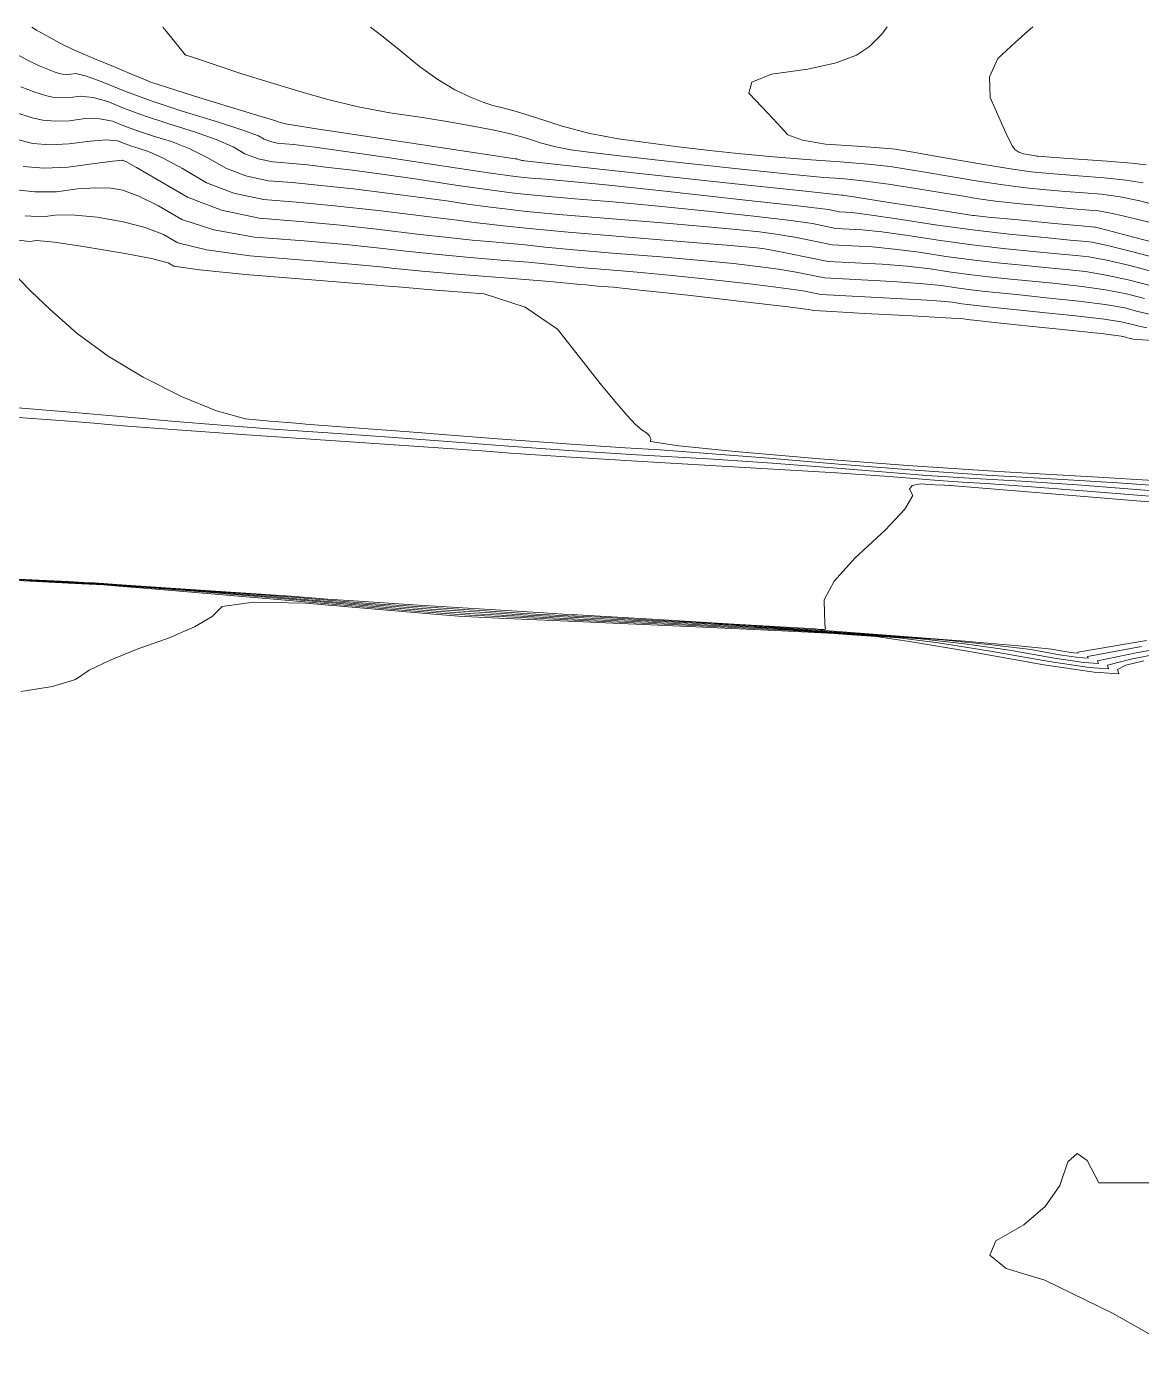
# Model space of a CAD drawing. Header units: inches. Extents: x 1337389 to 1347141, y 407035 to 414577.
# Drawn here: x 1338255 to 1338770, y 413954 to 414573 of the extents above; entities that cross this region are included whole.
import ezdxf

# ---------------------------------------------------------------- set-up
doc = ezdxf.new("R2010")
doc.units = ezdxf.units.IN
doc.header["$MEASUREMENT"] = 0
doc.layers.add('Topo', color=7, linetype='Continuous', lineweight=15, true_color=0x459900)

msp = doc.modelspace()

# ---------------------------------------------------------------- linework, layer by layer
at = {"layer": 'Topo'}
for points, elevation in [([(1338783.6202, 414471.8649), (1338766.4361, 414476.339), (1338754.8629, 414479.3301), (1338748.899, 414480.8379), (1338748.5471, 414480.8629), (1338742.225, 414481.4621), (1338729.9348, 414482.6331), (1338711.6759, 414484.3769), (1338699.318, 414485.5729), (1338692.8599, 414486.218), (1338692.3029, 414486.315), (1338685.3901, 414487.398), (1338672.119, 414489.4679), (1338652.491, 414492.525), (1338639.179, 414494.578), (1338632.1831, 414495.6271), (1338631.503, 414495.6711), (1338614.931, 414497.45), (1338582.4681, 414500.9632), (1338534.1131, 414506.2101), (1338501.675, 414509.735), (1338485.1561, 414511.5379), (1338484.5551, 414511.6192), (1338483.974, 414511.731), (1338483.415, 414511.876), (1338482.876, 414512.052), (1338482.2658, 414512.2189), (1338481.5838, 414512.3768), (1338480.831, 414512.5261), (1338468.7439, 414514.3591), (1338445.3253, 414517.877), (1338410.5731, 414523.0789), (1338387.028, 414526.655), (1338374.692, 414528.6039), (1338373.5629, 414528.9261), (1338372.4522, 414529.2603), (1338371.359, 414529.6049), (1338370.2851, 414529.962), (1338363.4891, 414532.053), (1338350.9709, 414535.8769), (1338332.732, 414541.4349), (1338319.7918, 414545.4768), (1338312.1513, 414548.0029), (1338309.8089, 414549.0151), (1338304.721, 414551.1482), (1338296.8881, 414554.4031), (1338286.3082, 414558.7809), (1338278.359, 414562.1729), (1338273.0399, 414564.5769), (1338270.3501, 414565.9961), (1338265.9458, 414568.4339), (1338259.827, 414571.892), (1338257.5467, 414573.1951)], 820), ([(1338781.3791, 414481.1679), (1338767.9198, 414484.671), (1338757.547, 414487.1079), (1338750.259, 414488.477), (1338746.0559, 414488.779), (1338738.6461, 414489.421), (1338728.029, 414490.4021), (1338714.2039, 414491.723), (1338702.7761, 414492.9859), (1338693.745, 414494.1909), (1338687.1099, 414495.3381), (1338678.154, 414496.8091), (1338666.8749, 414498.6041), (1338653.2731, 414500.7219), (1338641.505, 414502.312), (1338631.57, 414503.3741), (1338623.4681, 414503.9071), (1338607.5679, 414505.4019), (1338583.8711, 414507.8589), (1338552.3761, 414511.276), (1338528.99, 414513.8751), (1338513.7139, 414515.655), (1338506.5479, 414516.6159), (1338499.6302, 414517.957), (1338492.9621, 414519.678), (1338486.5429, 414521.778), (1338479.271, 414523.77), (1338471.146, 414525.6512), (1338462.168, 414527.424), (1338451.1381, 414529.3599), (1338438.057, 414531.4609), (1338422.923, 414533.727), (1338408.3499, 414536.5167), (1338394.3371, 414539.8329), (1338380.885, 414543.6739), (1338367.6491, 414547.6518), (1338354.6281, 414551.7681), (1338341.822, 414556.0221), (1338333.2549, 414558.867), (1338328.926, 414560.304), (1338328.8352, 414560.332), (1338328.7209, 414560.373), (1338328.583, 414560.4291), (1338328.4202, 414560.4991), (1338325.4237, 414564.1631), (1338319.5928, 414571.4199), (1338318.1547, 414573.2208)], 825), ([(1338779.1381, 414490.47), (1338769.4039, 414493.0041), (1338760.2309, 414494.8858), (1338751.6181, 414496.116), (1338743.565, 414496.6951), (1338735.067, 414497.3799), (1338726.1221, 414498.1709), (1338716.732, 414499.0679), (1338706.2338, 414500.3989), (1338694.6289, 414502.163), (1338681.918, 414504.3609), (1338670.9178, 414506.2202), (1338661.6309, 414507.7389), (1338654.056, 414508.9191), (1338643.8311, 414510.046), (1338630.956, 414511.121), (1338615.4331, 414512.144), (1338600.2052, 414513.3541), (1338585.2739, 414514.7539), (1338570.6388, 414516.3421), (1338556.3058, 414518.0139), (1338542.2731, 414519.771), (1338528.541, 414521.612), (1338515.2871, 414524.1818), (1338502.5091, 414527.479), (1338490.209, 414531.505), (1338480.863, 414534.4149), (1338474.4689, 414536.2099), (1338471.028, 414536.889), (1338466.3019, 414538.4751), (1338460.2891, 414540.9669), (1338452.9899, 414544.3662), (1338445.1289, 414549.0829), (1338436.705, 414555.1181), (1338427.719, 414562.471), (1338419.894, 414568.713), (1338413.9898, 414573.2614)], 830), ([(1338770.8881, 414501.3362), (1338762.9142, 414502.664), (1338752.977, 414503.7559), (1338741.0748, 414504.6111), (1338731.4881, 414505.3388), (1338724.2161, 414505.9401), (1338719.259, 414506.413), (1338709.6917, 414507.8119), (1338695.5139, 414510.1361), (1338676.7251, 414513.3849), (1338663.6821, 414515.6309), (1338656.387, 414516.875), (1338654.838, 414517.1159), (1338648.9679, 414517.596), (1338638.7771, 414518.313), (1338624.264, 414519.269), (1338613.6019, 414520.9979), (1338606.7882, 414523.5001), (1338603.8249, 414526.7761), (1338599.826, 414531.0878), (1338594.791, 414536.436), (1338588.721, 414542.8209), (1338590.228, 414547.8569), (1338599.3101, 414551.5442), (1338615.9691, 414553.8821), (1338629.057, 414556.7939), (1338638.5741, 414560.277), (1338644.5212, 414564.333), (1338650.2011, 414569.9981), (1338652.7059, 414573.3625)], 835), ([(1338772.371, 414509.668), (1338765.5981, 414510.4421), (1338754.336, 414511.3951), (1338738.5841, 414512.5269), (1338727.908, 414513.2979), (1338722.31, 414513.7091), (1338721.7868, 414513.759), (1338720.511, 414513.953), (1338718.4799, 414514.29), (1338715.6949, 414514.7721), (1338713.44, 414515.5951), (1338711.7151, 414516.7591), (1338710.5211, 414518.2641), (1338708.2199, 414522.7741), (1338704.812, 414530.2868), (1338700.2979, 414540.8039), (1338699.9518, 414550.282), (1338703.776, 414558.72), (1338711.7691, 414566.1189), (1338717.647, 414571.4161), (1338719.9738, 414573.391)], 840), ([(1338780.9851, 414465.652), (1338765.5759, 414469.6629), (1338754.3722, 414472.435), (1338747.372, 414473.9661), (1338744.576, 414474.2569), (1338737.2439, 414474.9729), (1338725.376, 414476.115), (1338708.972, 414477.6817), (1338692.1239, 414479.648), (1338674.8317, 414482.012), (1338657.097, 414484.7739), (1338644.308, 414486.6651), (1338636.4639, 414487.685), (1338630.669, 414487.9821), (1338625.543, 414489.0381), (1338611.4639, 414490.732), (1338585.8692, 414493.5929), (1338548.758, 414497.62), (1338521.2149, 414500.531), (1338503.241, 414502.326), (1338494.8339, 414503.005), (1338488.308, 414503.5579), (1338483.6619, 414503.9859), (1338480.8951, 414504.2881), (1338469.6761, 414505.8929), (1338450.005, 414508.801), (1338421.8819, 414513.0109), (1338401.3839, 414516.031), (1338388.512, 414517.8619), (1338383.2671, 414518.5041), (1338378.5961, 414519.0239), (1338374.5008, 414519.424), (1338370.9808, 414519.7021), (1338367.768, 414520.394), (1338364.864, 414521.4979), (1338362.2658, 414523.015), (1338355.0989, 414525.683), (1338343.3621, 414529.5021), (1338327.0549, 414534.4709), (1338312.7869, 414539.1891), (1338300.5581, 414543.6571), (1338290.367, 414547.8741), (1338282.8098, 414550.5829), (1338277.8859, 414551.7851), (1338275.595, 414551.4781), (1338273.5502, 414551.3959), (1338271.7487, 414551.539), (1338270.194, 414551.9061), (1338267.8699, 414552.6752), (1338264.777, 414553.8471), (1338260.9139, 414555.422), (1338255.3291, 414558.1919), (1338248.021, 414562.1589)], 815), ([(1338777.858, 414459.75), (1338764.779, 414463.155), (1338754.102, 414465.629), (1338745.827, 414467.171), (1338739.9539, 414467.7819), (1338731.4, 414468.633), (1338720.1659, 414469.723), (1338706.2511, 414471.0531), (1338691.9591, 414472.72), (1338677.291, 414474.7249), (1338662.2467, 414477.0691), (1338650.1881, 414478.735), (1338641.1148, 414479.7231), (1338628.9411, 414480.347), (1338618.1719, 414482.5659), (1338606.9041, 414484.1391), (1338589.7539, 414486.175), (1338566.7222, 414488.6741), (1338545.48, 414490.8161), (1338526.0292, 414492.6002), (1338508.3689, 414494.0271), (1338494.6581, 414495.189), (1338484.8961, 414496.0883), (1338479.084, 414496.723), (1338468.9271, 414498.0859), (1338454.4251, 414500.1789), (1338435.5772, 414503.0001), (1338419.338, 414505.3308), (1338405.7081, 414507.1702), (1338394.6871, 414508.518), (1338384.875, 414509.611), (1338376.2719, 414510.4499), (1338368.8771, 414511.0349), (1338362.1279, 414512.4879), (1338356.0259, 414514.8081), (1338350.5689, 414517.9961), (1338342.814, 414521.3751), (1338332.7619, 414524.947), (1338320.4131, 414528.7099), (1338309.6069, 414532.2829), (1338300.3451, 414535.667), (1338292.627, 414538.8611), (1338285.878, 414540.775), (1338280.097, 414541.4111), (1338275.2851, 414540.7671), (1338270.988, 414540.595), (1338267.2059, 414540.8939), (1338263.9381, 414541.6651), (1338259.056, 414543.2819), (1338252.557, 414545.7449)], 810), ([(1338774.7311, 414453.8481), (1338763.9821, 414456.646), (1338753.832, 414458.8219), (1338744.2819, 414460.3762), (1338735.331, 414461.308), (1338725.556, 414462.293), (1338714.955, 414463.3319), (1338703.5289, 414464.4229), (1338691.7939, 414465.792), (1338679.75, 414467.4387), (1338667.3969, 414469.363), (1338656.0689, 414470.804), (1338645.767, 414471.7619), (1338627.2141, 414472.7117), (1338610.7999, 414476.094), (1338602.345, 414477.546), (1338593.64, 414478.7569), (1338584.6861, 414479.7289), (1338569.7449, 414481.1011), (1338548.817, 414482.8738), (1338521.9028, 414485.0481), (1338501.0069, 414486.8199), (1338486.1309, 414488.19), (1338477.2739, 414489.157), (1338468.178, 414490.2801), (1338458.8439, 414491.5569), (1338449.2721, 414492.99), (1338437.2921, 414494.63), (1338422.9041, 414496.477), (1338406.1079, 414498.5319), (1338391.154, 414500.1979), (1338378.0429, 414501.4769), (1338366.7731, 414502.3691), (1338356.488, 414504.5819), (1338347.188, 414508.118), (1338338.8719, 414512.9759), (1338330.5301, 414517.0681), (1338322.163, 414520.392), (1338313.7699, 414522.9489), (1338306.4258, 414525.378), (1338300.1321, 414527.677), (1338294.887, 414529.8482), (1338288.946, 414530.9681), (1338282.3088, 414531.037), (1338274.9749, 414530.0559), (1338268.4258, 414529.7939), (1338262.662, 414530.25), (1338257.6829, 414531.425), (1338250.241, 414533.8891)], 805), ([(1338771.6039, 414447.9461), (1338763.1841, 414450.1379), (1338753.5619, 414452.016), (1338742.7369, 414453.5821), (1338730.709, 414454.834), (1338719.7121, 414455.9529), (1338709.7439, 414456.9401), (1338700.8069, 414457.7941), (1338691.6291, 414458.865), (1338682.208, 414460.1521), (1338672.546, 414461.6569), (1338661.95, 414462.8726), (1338650.4179, 414463.801), (1338625.4862, 414465.078), (1338607.314, 414468.822), (1338600.263, 414470.1841), (1338595.2469, 414471.0358), (1338592.2672, 414471.378), (1338580.2781, 414472.414), (1338559.28, 414474.1441), (1338529.2739, 414476.5681), (1338505.303, 414478.6169), (1338487.366, 414480.2918), (1338475.463, 414481.5921), (1338467.4288, 414482.4731), (1338463.264, 414482.9361), (1338462.9671, 414482.9799), (1338455.2451, 414483.9299), (1338440.0992, 414485.7848), (1338417.5282, 414488.5462), (1338397.4331, 414490.785), (1338379.814, 414492.5041), (1338364.669, 414493.7019), (1338350.848, 414496.677), (1338338.3501, 414501.428), (1338327.1739, 414507.957), (1338318.2449, 414512.7601), (1338311.5631, 414515.837), (1338307.1271, 414517.1889), (1338303.2462, 414518.472), (1338299.9189, 414519.6879), (1338297.1468, 414520.8351), (1338292.0142, 414521.1601), (1338284.52, 414520.6632), (1338274.664, 414519.3449), (1338265.8639, 414518.9919), (1338258.118, 414519.606), (1338251.4272, 414521.185)], 800), ([(1338774.452, 414440.562), (1338768.477, 414442.0439), (1338762.387, 414443.629), (1338753.2922, 414445.2099), (1338741.1919, 414446.787), (1338726.0869, 414448.3599), (1338713.8671, 414449.6131), (1338704.5341, 414450.5479), (1338698.086, 414451.1639), (1338691.464, 414451.937), (1338684.667, 414452.8661), (1338677.696, 414453.952), (1338667.8299, 414454.943), (1338655.0689, 414455.839), (1338623.7581, 414457.4431), (1338610.614, 414460.1511), (1338602.5103, 414461.4811), (1338592.8739, 414462.7871), (1338581.705, 414464.0677), (1338566.816, 414465.524), (1338548.2068, 414467.1529), (1338525.8781, 414468.9569), (1338507.9901, 414470.4871), (1338494.5439, 414471.7441), (1338485.5409, 414472.7281), (1338476.9411, 414473.5929), (1338468.7449, 414474.3399), (1338460.954, 414474.9689), (1338449.9199, 414476.1029), (1338435.6429, 414477.741), (1338418.123, 414479.8841), (1338400.104, 414481.813), (1338381.5839, 414483.5311), (1338362.5649, 414485.0351), (1338345.2081, 414488.7711), (1338329.512, 414494.738), (1338315.4771, 414502.9368), (1338305.961, 414508.4518), (1338300.964, 414511.2818), (1338300.4848, 414511.428), (1338300.0661, 414511.5668), (1338299.7069, 414511.6978), (1338299.4078, 414511.8221), (1338295.082, 414511.3522), (1338286.7312, 414510.29), (1338274.3539, 414508.6339), (1338263.3019, 414508.191), (1338253.5739, 414508.961)], 795), ([(1338772.657, 414434.376), (1338769.0391, 414435.2269), (1338765.3499, 414436.1421), (1338761.5901, 414437.121), (1338753.022, 414438.4039), (1338739.6469, 414439.9922), (1338721.464, 414441.8849), (1338708.023, 414443.273), (1338699.3228, 414444.156), (1338695.3641, 414444.5351), (1338691.299, 414445.0089), (1338687.1261, 414445.5791), (1338682.846, 414446.2457), (1338673.7109, 414447.012), (1338659.721, 414447.8779), (1338622.0301, 414449.808), (1338613.9138, 414451.4809), (1338604.7571, 414452.7781), (1338590.5001, 414454.5371), (1338571.1439, 414456.7581), (1338553.355, 414458.633), (1338537.1342, 414460.1631), (1338522.481, 414461.3461), (1338510.7431, 414462.3511), (1338501.9201, 414463.175), (1338496.011, 414463.8212), (1338486.792, 414464.6769), (1338474.262, 414465.745), (1338458.422, 414467.0239), (1338443.8249, 414468.3699), (1338430.4709, 414469.7841), (1338418.3601, 414471.265), (1338402.655, 414472.8562), (1338383.3549, 414474.5569), (1338360.4621, 414476.3679), (1338341.615, 414479.6691), (1338326.8159, 414484.4599), (1338316.064, 414490.7421), (1338307.0259, 414495.2431), (1338299.7, 414497.9662), (1338294.0879, 414498.9101), (1338287.0879, 414499.1031), (1338278.699, 414498.5449), (1338268.9218, 414497.2371), (1338259.0332, 414497.161), (1338249.0299, 414498.3169)], 790), ([(1338788.692, 414427.7368), (1338766.3519, 414429.2678), (1338765.0031, 414429.568), (1338763.626, 414429.8918), (1338762.2229, 414430.2401), (1338760.7932, 414430.6121), (1338752.7519, 414431.5981), (1338738.1021, 414433.1981), (1338716.8419, 414435.411), (1338702.1791, 414436.9329), (1338694.1121, 414437.7648), (1338692.643, 414437.9049), (1338691.1329, 414438.0811), (1338689.584, 414438.2931), (1338687.9959, 414438.5401), (1338679.5909, 414439.0819), (1338664.372, 414439.916), (1338642.337, 414441.0449), (1338627.1321, 414441.9039), (1338618.7578, 414442.4919), (1338617.215, 414442.81), (1338607.004, 414444.0751), (1338588.126, 414446.2878), (1338560.5819, 414449.448), (1338539.894, 414451.743), (1338526.061, 414453.1721), (1338519.0852, 414453.736), (1338513.4961, 414454.2139), (1338509.2949, 414454.6061), (1338506.4819, 414454.9141), (1338496.6441, 414455.761), (1338479.7791, 414457.15), (1338455.89, 414459.079), (1338437.729, 414460.6381), (1338425.298, 414461.8272), (1338418.5969, 414462.6471), (1338405.2061, 414463.8989), (1338385.126, 414465.5839), (1338358.3581, 414467.7021), (1338338.304, 414470.4032), (1338324.9659, 414473.6888), (1338318.342, 414477.5581), (1338309.9279, 414480.81), (1338299.7221, 414483.444), (1338287.7262, 414485.461), (1338277.5712, 414486.518), (1338269.2571, 414486.6131), (1338262.7848, 414485.747), (1338254.5282, 414486.1)], 785), ([(1338778.128, 414363.8851), (1338747.5789, 414365.6589), (1338704.1601, 414368.1239), (1338662.164, 414370.892), (1338621.591, 414373.9641), (1338582.441, 414377.3399), (1338556.3799, 414380.0258), (1338543.4061, 414382.022), (1338543.52, 414383.327), (1338542.9021, 414384.6202), (1338541.5508, 414385.9001), (1338539.467, 414387.166), (1338536.4722, 414389.856), (1338532.564, 414393.97), (1338527.7451, 414399.508), (1338520.7821, 414408), (1338511.676, 414419.445), (1338500.4261, 414433.8429), (1338485.3979, 414444.05), (1338466.5909, 414450.0649), (1338444.0049, 414451.889), (1338428.5169, 414453.1569), (1338420.126, 414453.8709), (1338418.8329, 414454.0293), (1338407.7571, 414454.942), (1338386.8968, 414456.6111), (1338356.2538, 414459.0349), (1338334.993, 414461.1369), (1338323.115, 414462.9169), (1338320.6201, 414464.374), (1338312.83, 414466.3759), (1338299.7442, 414468.9219), (1338281.3629, 414472.0131), (1338268.0541, 414473.9321), (1338259.8149, 414474.6801), (1338256.648, 414474.2559), (1338250.024, 414475.039)], 780), ([(1338782.7828, 414361.242), (1338759.2489, 414362.8941), (1338731.1839, 414364.6449), (1338698.5878, 414366.495), (1338665.515, 414368.7071), (1338631.9648, 414371.2789), (1338597.939, 414374.2128), (1338569.8812, 414376.4821), (1338547.7909, 414378.0859), (1338531.6679, 414379.025), (1338506.6381, 414380.746), (1338472.702, 414383.2499), (1338429.8581, 414386.537), (1338400.3641, 414388.7909), (1338384.2199, 414390.0129), (1338381.426, 414390.202), (1338375.847, 414390.666), (1338367.484, 414391.4041), (1338356.3369, 414392.4171), (1338342.8739, 414396.1317), (1338327.098, 414402.549), (1338309.006, 414411.6681), (1338292.8321, 414421.4119), (1338278.5758, 414431.7799), (1338266.2369, 414442.774), (1338257.237, 414451.202), (1338251.574, 414457.0661)], 775), ([(1338802.9529, 414356.9721), (1338769.7591, 414359.6831), (1338740.371, 414361.9022), (1338714.7888, 414363.6301), (1338693.0151, 414364.8661), (1338670.922, 414366.3428), (1338648.512, 414368.062), (1338625.7821, 414370.0219), (1338599.5971, 414371.9711), (1338569.9561, 414373.909), (1338536.8589, 414375.8359), (1338505.447, 414377.8382), (1338475.7219, 414379.914), (1338447.6821, 414382.0649), (1338420.5709, 414384.0699), (1338394.3891, 414385.928), (1338369.1348, 414387.6391), (1338345.0388, 414389.4401), (1338322.101, 414391.329), (1338300.32, 414393.308), (1338275.4419, 414395.4489), (1338247.4681, 414397.7528)], 770), ([(1338804.1229, 414354.2531), (1338756.735, 414358.1241), (1338721.4921, 414360.9109), (1338698.3949, 414362.6159), (1338687.442, 414363.2369), (1338676.3301, 414363.98), (1338665.0581, 414364.8452), (1338653.626, 414365.831), (1338629.3131, 414367.4599), (1338592.1211, 414369.7319), (1338542.049, 414372.647), (1338504.2561, 414374.93), (1338478.7421, 414376.578), (1338465.5072, 414377.5939), (1338440.779, 414379.348), (1338404.5581, 414381.842), (1338356.844, 414385.0763), (1338322.5989, 414387.453), (1338301.8219, 414388.974), (1338294.513, 414389.6379), (1338286.1662, 414390.356), (1338276.7789, 414391.1289), (1338266.3529, 414391.956), (1338247.011, 414393.3689)], 765), ([(1338805.292, 414351.5341), (1338743.711, 414356.5641), (1338702.6129, 414359.9199), (1338681.9999, 414361.6011), (1338681.8701, 414361.6091), (1338681.738, 414361.617), (1338681.6041, 414361.6279), (1338681.469, 414361.639), (1338679.1672, 414361.7758), (1338674.6981, 414362.0371), (1338668.063, 414362.4242), (1338664.1459, 414361.7149), (1338662.9482, 414359.912), (1338664.4679, 414357.0151), (1338660.7612, 414350.759), (1338651.826, 414341.1442), (1338637.6631, 414328.171), (1338628.247, 414317.4212), (1338623.5779, 414308.896), (1338623.656, 414302.5941), (1338623.817, 414298.254), (1338624.0609, 414295.875), (1338624.3882, 414295.458), (1338623.7351, 414295.248), (1338622.1041, 414295.244), (1338619.4928, 414295.4461), (1338606.067, 414296.265), (1338581.826, 414297.703), (1338546.771, 414299.7581), (1338522.6581, 414301.162), (1338509.4868, 414301.9139), (1338507.2572, 414302.0149), (1338493.8791, 414302.8362), (1338469.351, 414304.375), (1338433.674, 414306.6331), (1338408.6239, 414308.2471), (1338394.2012, 414309.2161), (1338390.4059, 414309.5409), (1338377.0361, 414310.499), (1338354.0911, 414312.0899), (1338321.5721, 414314.314), (1338299.0741, 414315.8369), (1338286.5968, 414316.6601), (1338284.1411, 414316.7829), (1338274.4971, 414317.282), (1338257.667, 414318.1582), (1338233.6478, 414319.411)], 760), ([(1338787.4471, 414285.7831), (1338765.2921, 414281.5581), (1338754.4541, 414278.6571), (1338754.933, 414277.0801), (1338745.9301, 414277.675), (1338727.4441, 414280.4407), (1338699.4771, 414285.38), (1338676.2781, 414289.0251), (1338657.8481, 414291.3759), (1338644.187, 414292.433), (1338631.179, 414293.3661), (1338618.8239, 414294.1761), (1338607.1221, 414294.8621), (1338585.2948, 414295.9539), (1338553.343, 414297.4541), (1338511.2661, 414299.3601), (1338480.1039, 414300.828), (1338459.858, 414301.8571), (1338450.5261, 414302.4479), (1338428.7281, 414304.1749), (1338394.4631, 414307.038), (1338347.732, 414311.039), (1338314.876, 414313.8219), (1338295.8961, 414315.3879), (1338290.7909, 414315.7368), (1338280.659, 414316.306), (1338265.4978, 414317.0949), (1338245.309, 414318.103)], 740), ([(1338772.5141, 414290.172), (1338740.6699, 414284.653), (1338740.774, 414284.3091), (1338738.814, 414284.439), (1338734.7899, 414285.0409), (1338728.7019, 414286.116), (1338713.2739, 414287.7131), (1338688.5058, 414289.83), (1338654.4001, 414292.4691), (1338621.9231, 414294.799), (1338591.0761, 414296.821), (1338561.8592, 414298.5339), (1338538.317, 414299.86), (1338520.4511, 414300.7991), (1338508.2591, 414301.3519), (1338490.4351, 414302.334), (1338466.977, 414303.745), (1338437.887, 414305.5869), (1338413.65, 414307.2289), (1338394.2669, 414308.6721), (1338379.7372, 414309.9159), (1338361.4961, 414311.3301), (1338339.542, 414312.914), (1338313.8771, 414314.6701), (1338294.4699, 414315.954), (1338281.322, 414316.7691), (1338274.433, 414317.1129), (1338263.527, 414317.672), (1338248.6049, 414318.4452)], 755), ([(1338770.1068, 414287.3), (1338745.2649, 414282.654), (1338745.494, 414281.9001), (1338741.1861, 414282.1841), (1338732.341, 414283.508), (1338718.9599, 414285.8709), (1338700.9421, 414288.1501), (1338678.2869, 414290.345), (1338650.9961, 414292.4571), (1338625.0079, 414294.3219), (1338600.3249, 414295.9391), (1338576.947, 414297.31), (1338553.9771, 414298.5581), (1338531.4151, 414299.6839), (1338509.2621, 414300.6879), (1338486.9909, 414301.832), (1338464.6039, 414303.1161), (1338442.0999, 414304.54), (1338418.676, 414306.2111), (1338394.3319, 414308.127), (1338369.0691, 414310.2898), (1338345.9561, 414312.161), (1338324.993, 414313.739), (1338306.1819, 414315.0249), (1338289.866, 414316.0709), (1338276.0468, 414316.8771), (1338264.725, 414317.4433), (1338252.557, 414318.0611)], 750), ([(1338255.017, 414317.7731), (1338270.773, 414316.9859), (1338285.2619, 414316.189), (1338298.4861, 414315.381), (1338310.4451, 414314.5631), (1338330.416, 414312.991), (1338358.4, 414310.6639), (1338394.398, 414307.5831), (1338423.702, 414305.1929), (1338446.3129, 414303.4939), (1338462.2311, 414302.4861), (1338483.5479, 414301.33), (1338510.2641, 414300.0241), (1338542.379, 414298.569), (1338569.6361, 414297.256), (1338592.0341, 414296.086), (1338609.575, 414295.0569), (1338628.0939, 414293.844), (1338647.591, 414292.445), (1338668.0672, 414290.8601), (1338688.61, 414288.587), (1338709.2182, 414285.6247), (1338729.8929, 414281.9751), (1338743.5579, 414279.9289), (1338750.214, 414279.4902), (1338749.8601, 414280.6558), (1338767.7, 414284.4291), (1338803.734, 414290.8109)], 745), ([(1338252.5289, 414266.502), (1338267.1701, 414268.883), (1338277.7061, 414272.1659), (1338284.136, 414276.35), (1338293.509, 414280.9301), (1338305.826, 414285.9049), (1338321.086, 414291.277), (1338332.7949, 414296.374), (1338340.9521, 414301.1961), (1338345.558, 414305.744), (1338359.944, 414307.807), (1338384.1081, 414307.3859), (1338418.0511, 414304.48), (1338441.5939, 414302.4861), (1338454.739, 414301.4008), (1338457.484, 414301.2271), (1338476.6611, 414300.326), (1338512.2681, 414298.6959), (1338564.3069, 414296.339), (1338600.9539, 414294.653), (1338622.2101, 414293.6379), (1338628.074, 414293.2941), (1338634.2651, 414292.8881), (1338640.7829, 414292.4197), (1338647.628, 414291.891), (1338663.9459, 414289.462), (1338689.7349, 414285.1349), (1338724.9964, 414278.9079), (1338748.302, 414275.42), (1338759.6529, 414274.6699), (1338759.0491, 414276.659), (1338762.8849, 414278.687), (1338771.161, 414280.7549)], 735), ([(1338801.687, 413954.186), (1338756.775, 413979.516), (1338725.4391, 413994.8701), (1338707.6781, 414000.2461), (1338700.1591, 414006.2832), (1338702.8798, 414012.979), (1338715.8411, 414020.3347), (1338725.7109, 414028.8719), (1338732.4889, 414038.588), (1338736.1749, 414049.4851), (1338740.3851, 414053.3231), (1338745.1201, 414050.1001), (1338750.3791, 414039.8181), (1338776.798, 414039.809)], 730)]:
    msp.add_lwpolyline(points, dxfattribs=dict(at, elevation=elevation))

doc.saveas('drawing.dxf')
